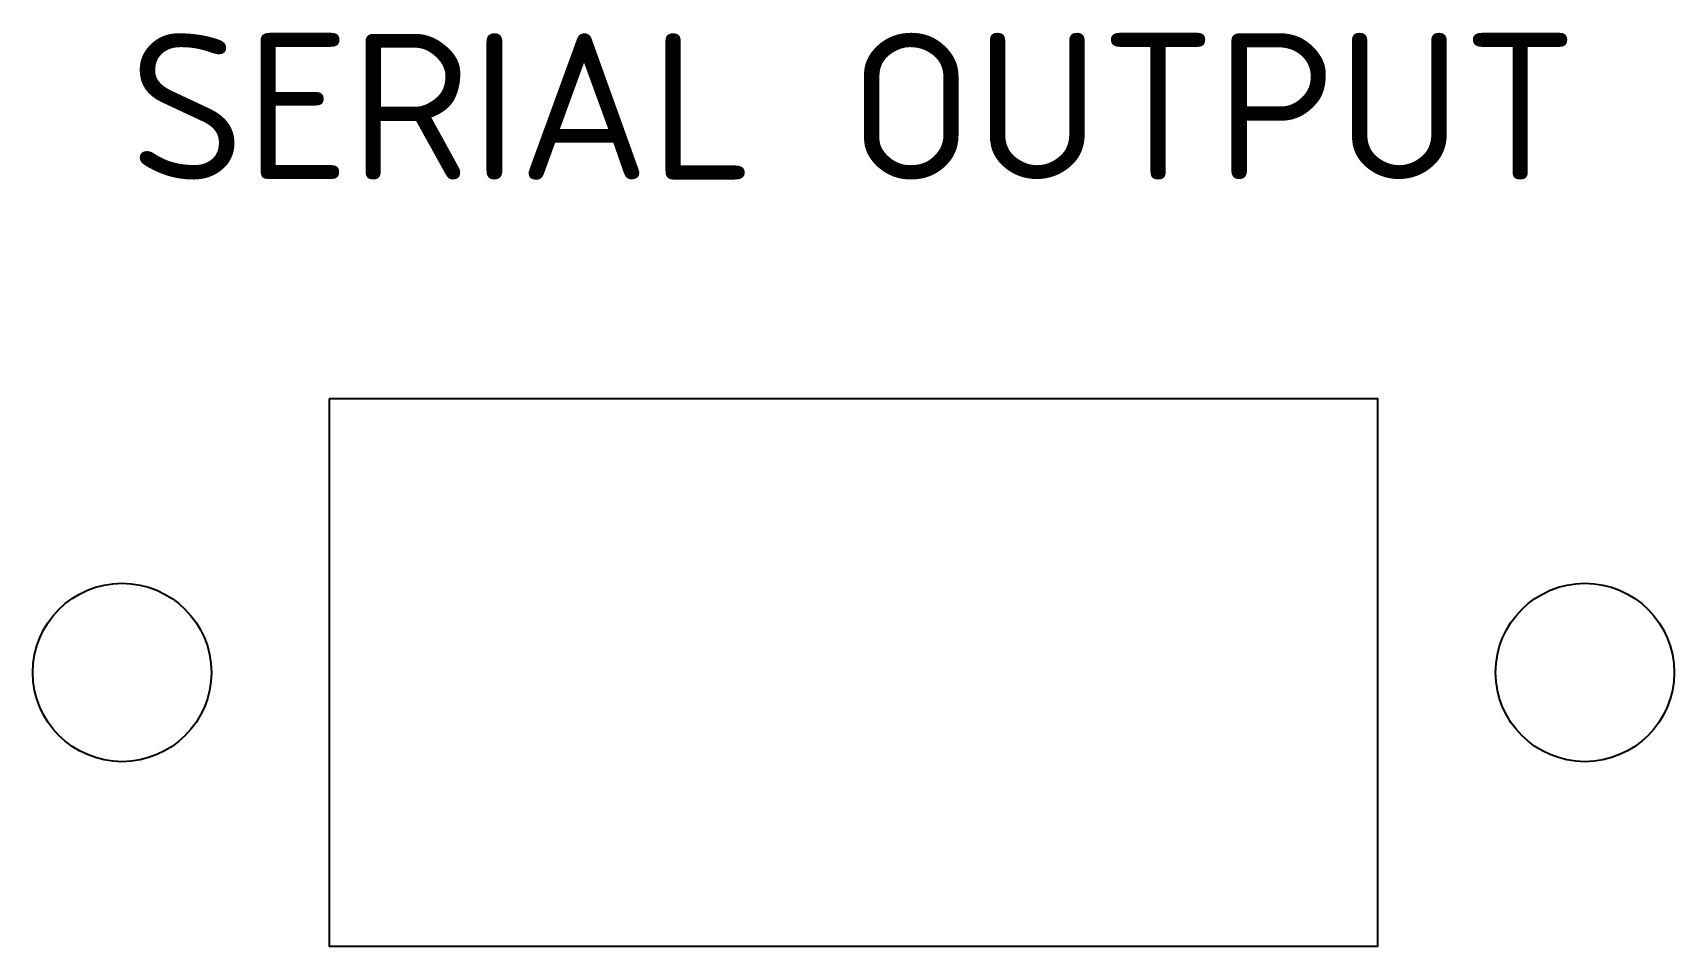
# Model space of a CAD drawing. Header units: millimetres. Extents: x -14 to 14, y -4.7 to 10.9.
import ezdxf
from ezdxf.enums import TextEntityAlignment as Align

# ---------------------------------------------------------------- set-up
doc = ezdxf.new("R2010")
doc.units = ezdxf.units.MM
doc.header["$LTSCALE"] = 10
doc.header["$MEASUREMENT"] = 0
doc.layers.get('0').update_dxf_attribs({"linetype": 'CONTINUOUS'})
doc.styles.add('ISO', font='isocpeur.ttf')

msp = doc.modelspace()

# ---------------------------------------------------------------- linework, layer by layer
msp.add_lwpolyline([(-8.955, 4.68), (-8.955, -4.68), (8.955, -4.68), (8.955, 4.68)], close=True)
for centre in [(-12.495, 0), (12.495, 0)]:
    msp.add_circle(centre, 1.525)

# ---------------------------------------------------------------- texts
at = {"color": 7, "style": 'ISO'}
msp.add_text('SERIAL OUTPUT', height=2.5, dxfattribs=at).set_placement((0, 9.68), align=Align.MIDDLE)

doc.saveas('drawing.dxf')
